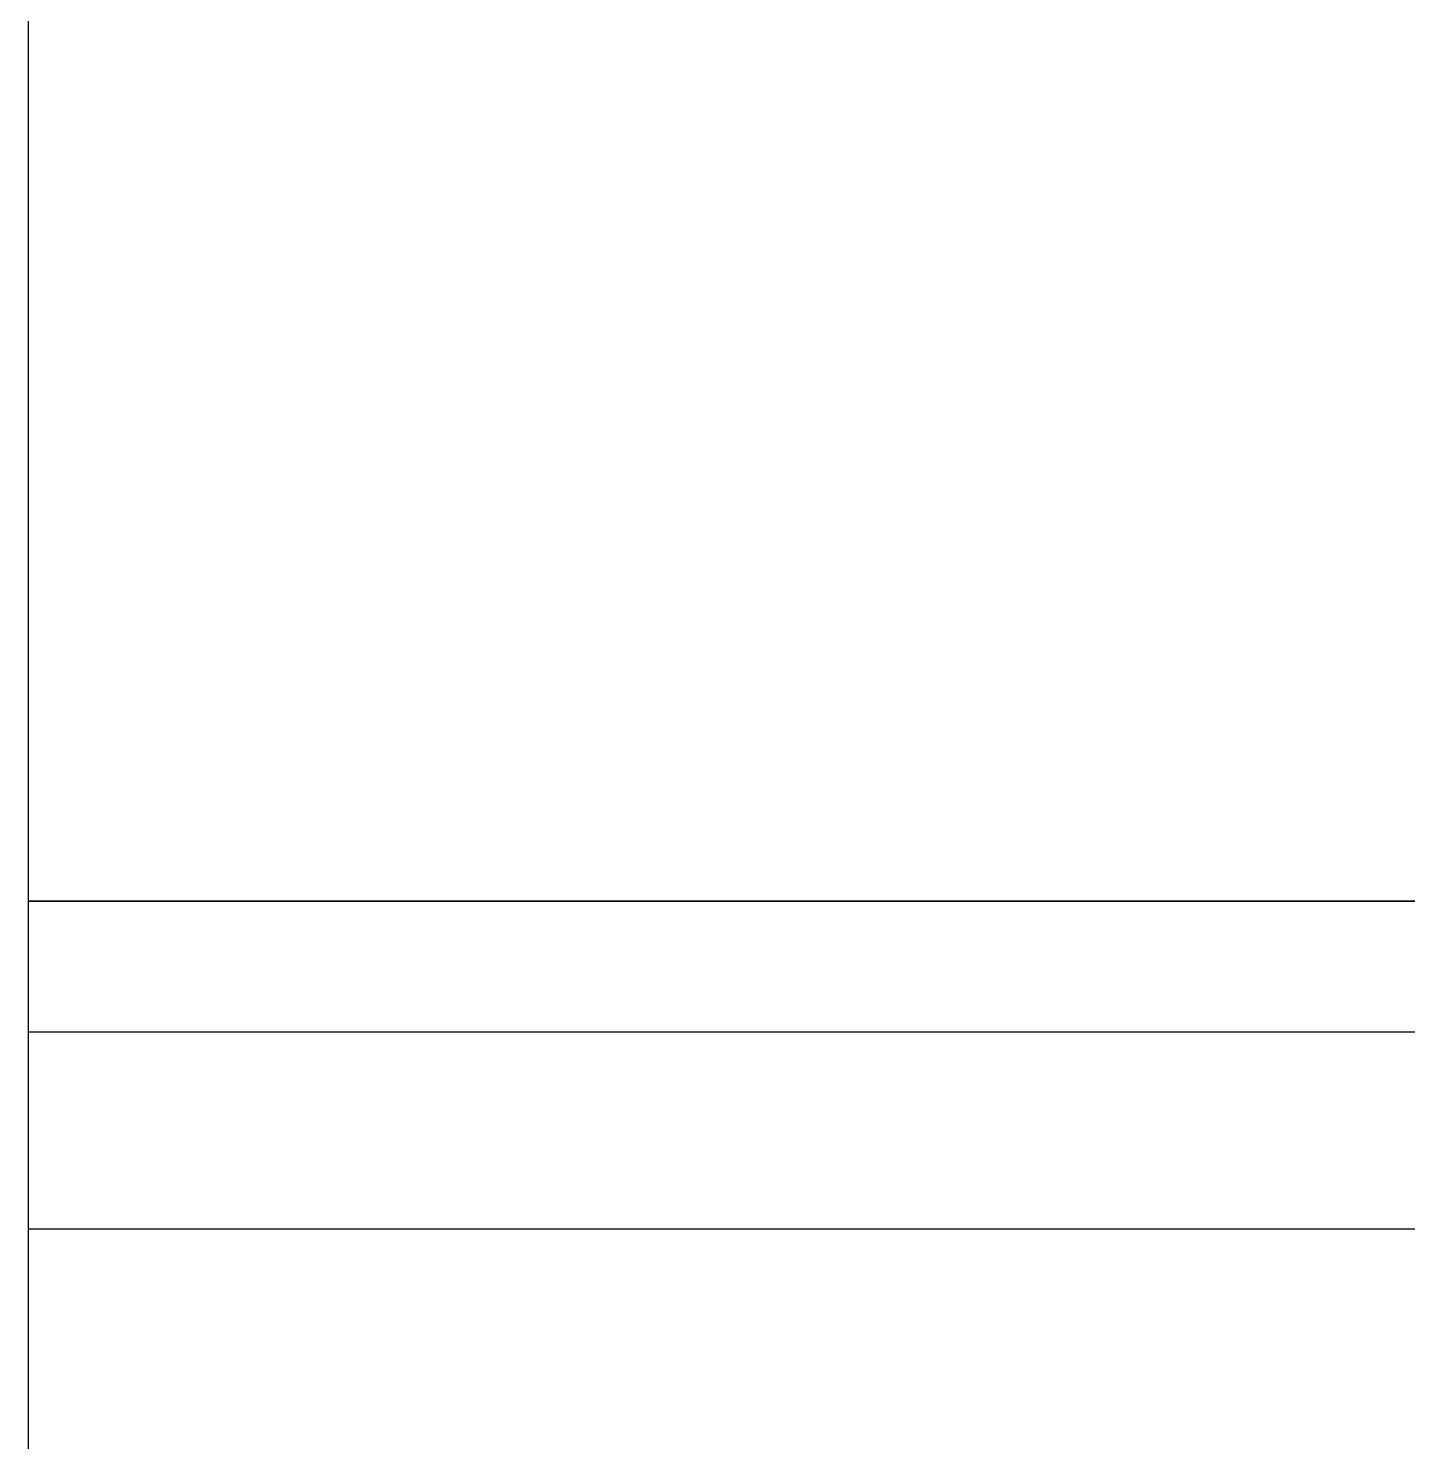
# Model space of a CAD drawing. Header units: millimetres. Extents: x -13464 to 9471, y -517 to 17126.
# Drawn here: x 5966 to 6501, y 453 to 1001 of the extents above; entities that cross this region are included whole.
import ezdxf

# ---------------------------------------------------------------- set-up
doc = ezdxf.new("R2010")
doc.units = ezdxf.units.MM

msp = doc.modelspace()

# ---------------------------------------------------------------- linework, layer by layer
at = {"color": 7, "linetype": 'Continuous', "lineweight": 25}
for p, q in [((5966.19, 2021.4), (5966.19, -417)), ((6670.33, 662.5), (5966.19, 662.5)), ((5966.19, 662.5), (6670.33, 662.5)), ((6673.73, 611.7), (5966.19, 611.7)), ((5966.19, 535.5), (6679.06, 535.5))]:
    msp.add_line(p, q, dxfattribs=at)

doc.saveas('drawing.dxf')
